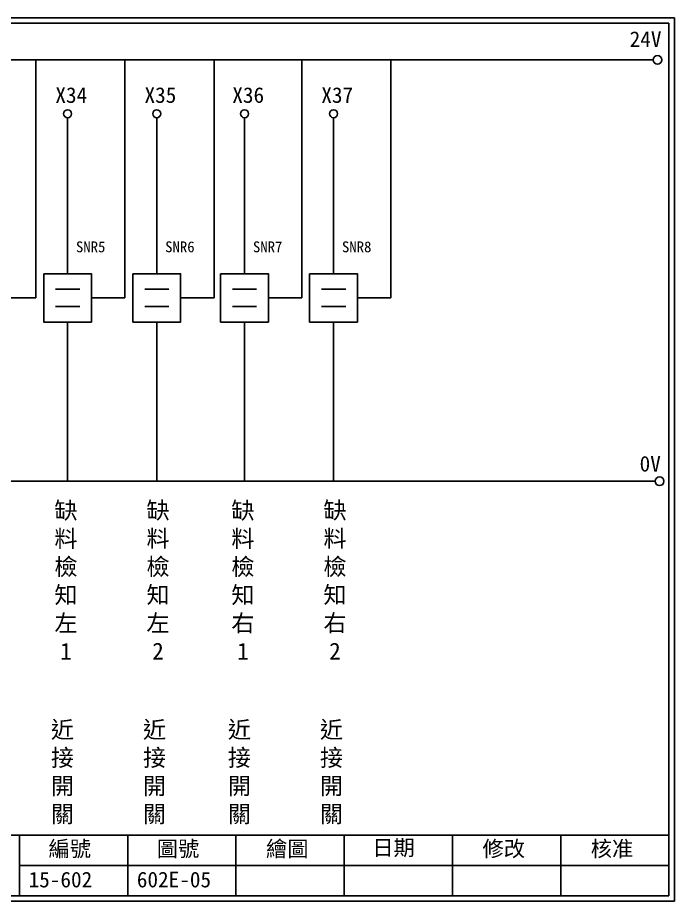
# Model space of a CAD drawing. Extents: x 275 to 562, y 265 to 469.
# Drawn here: x 410.2 to 561.9, y 264.9 to 468.9 of the extents above; entities that cross this region are included whole.
import ezdxf

# ---------------------------------------------------------------- set-up
doc = ezdxf.new("R2010")
doc.units = 0
doc.layers.get('0').update_dxf_attribs({"linetype": 'CONTINUOUS'})
doc.layers.add('圖框層', color=7, linetype='CONTINUOUS')
doc.layers.add('標尺寸層', color=3, linetype='CONTINUOUS')
doc.styles.add('CNS', font='romanc.shx', dxfattribs={"bigfont": 'chineset.shx'})
doc.styles.add('STSL', font='kaiu.ttf')

msp = doc.modelspace()

# ---------------------------------------------------------------- linework, layer by layer
for p, q in [((414.42, 404.23), (414.42, 459.14)), ((434.98, 404.23), (434.98, 459.14)), ((455.58, 404.23), (455.58, 459.14)), ((475.85, 404.23), (475.85, 459.14)), ((496.41, 404.23), (496.41, 459.14)), ((421.76, 409.8), (421.76, 445.83)), ((442.35, 409.8), (442.35, 445.83)), ((462.63, 409.8), (462.63, 445.83)), ((483.19, 409.8), (483.19, 445.83)), ((406.71, 404.23), (414.42, 404.23)), ((427.27, 404.23), (434.98, 404.23)), ((447.86, 404.23), (455.58, 404.23)), ((468.14, 404.23), (475.85, 404.23)), ((488.7, 404.23), (496.41, 404.23)), ((421.76, 398.65), (421.76, 361.87)), ((442.35, 398.65), (442.35, 361.87)), ((462.63, 398.65), (462.63, 361.87)), ((483.19, 398.65), (483.19, 361.87))]:
    msp.add_line(p, q)
for points in [[(416.24, 409.8), (427.27, 409.8), (427.27, 398.65), (416.24, 398.65)], [(436.84, 409.8), (447.86, 409.8), (447.86, 398.65), (436.84, 398.65)], [(457.11, 409.8), (468.14, 409.8), (468.14, 398.65), (457.11, 398.65)], [(477.67, 409.8), (488.7, 409.8), (488.7, 398.65), (477.67, 398.65)]]:
    msp.add_lwpolyline(points, close=True)
for centre in [(558.02, 459.17), (558.5, 361.9)]:
    msp.add_circle(centre, 1)
at = {"layer": '圖框層', "color": 7}
for p, q in [((561.9, 468.91), (274.9, 468.91)), ((560.65, 467.66), (276.15, 467.66)), ((560.65, 266.2), (560.65, 467.66)), ((561.9, 264.95), (561.9, 468.91)), ((276.15, 280.2), (560.65, 280.2)), ((410.65, 266.2), (410.65, 280.2)), ((435.65, 266.2), (435.65, 280.2)), ((460.65, 266.2), (460.65, 280.2)), ((485.65, 266.2), (485.65, 280.2)), ((510.65, 266.2), (510.65, 280.2)), ((535.65, 266.2), (535.65, 280.2)), ((410.65, 273.2), (560.65, 273.2)), ((276.15, 266.2), (560.65, 266.2)), ((274.9, 264.95), (561.9, 264.95))]:
    msp.add_line(p, q, dxfattribs=at)
at = {"layer": '標尺寸層', "color": 7}
for p, q in [((279.42, 459.17), (557.02, 459.17)), ((419, 406.26), (424.56, 406.26)), ((439.59, 406.26), (445.16, 406.26)), ((459.86, 406.26), (465.43, 406.26)), ((480.43, 406.26), (485.99, 406.26)), ((419, 402.28), (424.56, 402.28)), ((439.59, 402.28), (445.16, 402.28)), ((459.86, 402.28), (465.43, 402.28)), ((480.43, 402.28), (485.99, 402.28)), ((279.63, 361.9), (557.5, 361.9))]:
    msp.add_line(p, q, dxfattribs=at)
for centre in [(421.76, 446.75), (442.35, 446.75), (462.63, 446.75), (483.19, 446.75)]:
    msp.add_circle(centre, 0.92, dxfattribs=at)

# ---------------------------------------------------------------- texts
at = {"layer": '圖框層', "color": 4, "style": 'STSL'}
for s, height, p in [('24V', 3.6, (551.58, 462.16)), ('X34 ', 3.6, (418.94, 449.25)), ('X35 ', 3.6, (439.53, 449.25)), ('X36 ', 3.6, (459.81, 449.25)), ('X37 ', 3.6, (480.37, 449.25)), ('SNR5', 2.5, (423.7, 414.77)), ('SNR6', 2.5, (444.3, 414.77)), ('SNR7', 2.5, (464.57, 414.77)), ('SNR8', 2.5, (485.13, 414.77)), ('0V', 3.6, (553.88, 364.15)), ('繪圖', 3.6, (467.59, 275.29)), ('日期', 3.6, (492.12, 275.53)), ('編號', 3.6, (417.36, 275.28)), ('圖號', 3.6, (442.36, 275.28)), ('修改', 3.6, (517.59, 275.29)), ('核准', 3.6, (542.59, 275.29)), ('15-602', 3.6, (412.76, 268.17)), ('602E-05', 3.6, (437.76, 268.17))]:
    msp.add_text(s, height=height, dxfattribs=at).set_placement(p)
at = {"layer": '標尺寸層', "color": 7, "char_height": 3.9, "width": 4.9608, "attachment_point": 5, "style": 'CNS'}
for s, insert in [('{\\fDFKai-SB|b0|i0|c136|p65;缺料檢知左1}', (421.38, 338.92)), ('{\\fDFKai-SB|b0|i0|c136|p65;缺料檢知左2}', (442.65, 338.95)), ('{\\fDFKai-SB|b0|i0|c136|p65;缺料檢知右1}', (462.25, 338.92)), ('{\\fDFKai-SB|b0|i0|c136|p65;缺料檢知右2}', (483.52, 338.95)), ('{\\fDFKai-SB|b0|i0|c136|p65;近接開關}', (420.57, 294.63)), ('{\\fDFKai-SB|b0|i0|c136|p65;近接開關}', (441.84, 294.63)), ('{\\fDFKai-SB|b0|i0|c136|p65;近接開關}', (461.44, 294.63)), ('{\\fDFKai-SB|b0|i0|c136|p65;近接開關}', (482.71, 294.63))]:
    msp.add_mtext(s, dxfattribs=dict(at, insert=insert))

doc.saveas('drawing.dxf')
